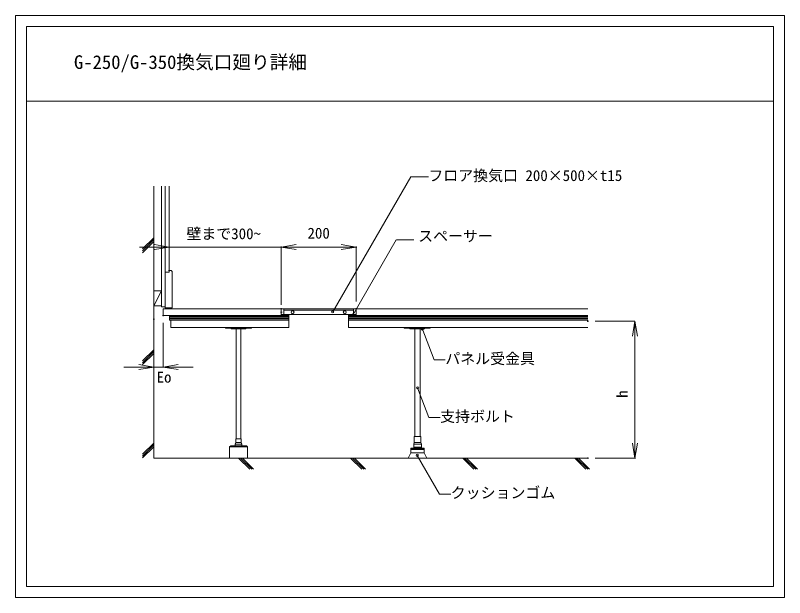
# Model space of a CAD drawing. Units: millimetres, scale not verified. Extents: x -1030 to 1030, y -780 to 780.
import ezdxf
from ezdxf.enums import TextEntityAlignment as Align

# ---------------------------------------------------------------- set-up
doc = ezdxf.new("R2010")
doc.units = ezdxf.units.MM
doc.header["$LTSCALE"] = 2
doc.header["$PDMODE"] = 32
doc.header["$PDSIZE"] = 1.6
for name, color, linetype, lineweight in [('0-0_0', 7, 'Continuous', 9), ('0-1_WAKU', 4, 'Continuous', 18), ('0-4_納まり', 7, 'Continuous', 18), ('0-6_納まり文字', 7, 'Continuous', 9), ('0-8_UFG納まり', 7, 'Continuous', 18), ('1-2_waku2', 7, 'Continuous', 18)]:
    doc.layers.add(name, color=color, linetype=linetype, lineweight=lineweight)
doc.layers.add('0-2_DEFPOINTS', color=7, linetype='Continuous')
doc.styles.add('ＭＳ ゴシック', font='')
doc.styles.get('ＭＳ ゴシック').set_extended_font_data('MS Gothic')

# ---------------------------------------------------------------- blocks, each defined once
blk = doc.blocks.new('_OPEN')
at = {"layer": '0-0_0'}
blk.add_line((0, 0), (-1, 0), dxfattribs=at)
blk.add_lwpolyline([(-1, 0.16667), (0, 0), (-1, -0.16667)], dxfattribs=at)
blk = doc.blocks.new('D4')
at = {"layer": '0-2_DEFPOINTS'}
for p in [(-825.18, 6737.994), (-1025.18, 6572.784), (-825.18, 6572.784)]:
    blk.add_point(p, dxfattribs=at)
at = {"layer": '0-4_納まり'}
for p, q in [((-1025.18, 6592.784), (-1025.18, 6737.994)), ((-985.18, 6737.994), (-865.18, 6737.994)), ((-825.18, 6592.784), (-825.18, 6737.994))]:
    blk.add_line(p, q, dxfattribs=at)
at = {"layer": '0-4_納まり', "xscale": 40, "yscale": 40, "rotation": 180}
blk.add_blockref('_OPEN', (-1025.18, 6737.994), dxfattribs=at)
at = {"layer": '0-4_納まり', "xscale": 40, "yscale": 40}
blk.add_blockref('_OPEN', (-825.18, 6737.994), dxfattribs=at)
at = {"layer": '0-4_納まり', "style": 'ＭＳ ゴシック'}
blk.add_text('200', height=29.33, dxfattribs=at).set_placement((-955.18, 6751.994), align=Align.BOTTOM_LEFT)
blk = doc.blocks.new('D7')
at = {"layer": '0-2_DEFPOINTS'}
for p in [(-1025.18, 6737.994), (-1325.18, 6675.784), (-1025.18, 6563.723)]:
    blk.add_point(p, dxfattribs=at)
at = {"layer": '0-4_納まり'}
for p, q in [((-1365.18, 6737.994), (-1405.18, 6737.994)), ((-1325.18, 6695.784), (-1325.18, 6737.994)), ((-1325.18, 6737.994), (-1025.18, 6737.994)), ((-1025.18, 6583.723), (-1025.18, 6737.994)), ((-985.18, 6737.994), (-945.18, 6737.994))]:
    blk.add_line(p, q, dxfattribs=at)
at = {"layer": '0-4_納まり', "xscale": 40, "yscale": 40}
blk.add_blockref('_OPEN', (-1325.18, 6737.994), dxfattribs=at)
at = {"layer": '0-4_納まり', "xscale": 40, "yscale": 40, "rotation": 180}
blk.add_blockref('_OPEN', (-1025.18, 6737.994), dxfattribs=at)
at = {"layer": '0-4_納まり', "style": 'ＭＳ ゴシック'}
blk.add_text('壁まで300~', height=29.33, dxfattribs=at).set_placement((-1279.443, 6750.532), align=Align.BOTTOM_LEFT)

msp = doc.modelspace()

# ---------------------------------------------------------------- linework, layer by layer
at = {"layer": '0-1_WAKU'}
for p, q in [((-999.968, 749.905), (1000.032, 749.905)), ((-999.968, 749.905), (-999.968, -750.095)), ((1000.032, 749.905), (1000.032, -750.095)), ((-999.968, 549.905), (1000.032, 549.905)), ((-999.968, -750.095), (1000.032, -750.095))]:
    msp.add_line(p, q, dxfattribs=at)
at = {"layer": '0-4_納まり'}
for p, q in [((-659.272, 322.508), (-659.272, -406.297)), ((-638.772, 322.508), (-638.772, -1.297)), ((-617.772, 322.508), (-617.772, 91.703)), ((-659.272, 184.123), (-689.272, 154.123)), ((-659.272, 179.123), (-689.272, 149.123)), ((-659.272, 174.123), (-689.272, 144.123)), ((-629.272, 91.703), (-617.772, 91.703)), ((-612.772, 96.703), (-617.772, 96.703)), ((-612.772, 96.703), (-609.772, 93.703)), ((-609.772, -3.297), (-609.772, 93.703)), ((-638.772, 41.703), (-659.272, 41.703)), ((-638.772, 41.703), (-659.272, 1.703)), ((-638.772, 1.703), (-659.272, 1.703)), ((-629.272, -1.297), (-638.772, -1.297)), ((-634.272, -6.297), (503.011, -6.297)), ((-634.272, -6.297), (-634.272, -24.297)), ((-629.272, -3.297), (-609.772, -3.297)), ((-317.772, -6.297), (-317.772, -24.297)), ((-124.772, -6.297), (-124.772, -21.297)), ((-117.772, -6.297), (-117.772, -24.297)), ((-634.272, -24.297), (-297.772, -24.297)), ((-617.376, -24.297), (-617.376, -36.297)), ((-617.376, -36.297), (-297.772, -36.297)), ((-613.342, -36.297), (-613.342, -56.297)), ((-317.772, -24.297), (-297.772, -21.297)), ((-297.772, -21.297), (-297.772, -56.297)), ((-137.772, -21.297), (-137.772, -56.297)), ((-137.772, -24.297), (-117.772, -21.297)), ((-137.772, -24.297), (503.011, -24.297)), ((-137.772, -36.297), (503.011, -36.297)), ((523.011, -39.297), (629.233, -39.297)), ((-659.272, -54.297), (-659.272, -162.517)), ((-634.272, -44.297), (-634.272, -162.517)), ((-613.342, -56.297), (-297.772, -56.297)), ((-137.772, -56.297), (503.011, -56.297)), ((40.195, -348.297), (40.195, -60.297)), ((54.195, -348.297), (54.195, -60.297)), ((629.233, -79.297), (629.233, -366.298)), ((-659.272, -115.877), (-689.272, -145.877)), ((-659.272, -120.877), (-689.272, -150.877)), ((-659.272, -125.877), (-689.272, -155.877)), ((-699.272, -162.517), (-739.272, -162.517)), ((-634.272, -162.517), (-659.272, -162.517)), ((-594.272, -162.517), (-554.272, -162.517)), ((-659.272, -365.877), (-689.272, -395.877)), ((-659.272, -370.877), (-689.272, -400.877)), ((-659.272, -375.877), (-689.272, -405.877)), ((29.195, -383.297), (31.195, -381.297)), ((65.195, -383.297), (63.195, -381.297)), ((503.011, -406.297), (-659.272, -406.297)), ((-432.119, -406.297), (-402.119, -436.297)), ((-427.119, -406.297), (-397.119, -436.297)), ((-422.119, -406.297), (-392.119, -436.297)), ((-132.119, -406.297), (-102.119, -436.297)), ((-127.119, -406.297), (-97.119, -436.297)), ((-122.119, -406.297), (-92.119, -436.297)), ((167.881, -406.297), (197.881, -436.297)), ((172.881, -406.297), (202.881, -436.297)), ((177.881, -406.297), (207.881, -436.297)), ((467.881, -406.297), (497.881, -436.297)), ((472.881, -406.297), (502.881, -436.297)), ((477.881, -406.297), (507.881, -436.297)), ((523.011, -406.298), (629.233, -406.298))]:
    msp.add_line(p, q, dxfattribs=at)
at = {"layer": '0-4_納まり', "lineweight": 9}
for p, q in [((-617.376, -27.297), (-297.772, -27.297)), ((-617.376, -30.297), (-297.772, -30.297)), ((-617.376, -33.297), (-297.772, -33.297)), ((-137.772, -27.297), (503.011, -27.297)), ((-137.772, -30.297), (503.011, -30.297)), ((-137.772, -33.297), (503.011, -33.297))]:
    msp.add_line(p, q, dxfattribs=at)
at = {"layer": '0-4_納まり'}
for points in [[(-629.272, 322.508), (-629.272, 91.703), (-629.272, -3.297)], [(-310.772, -21.297), (-310.772, -6.297), (-310.772, -10.297), (-124.772, -10.297)], [(56.195, -364.297), (56.195, -348.297), (38.195, -348.297), (38.195, -364.297)], [(37.195, -369.297), (38.195, -364.297), (56.195, -364.297), (57.195, -369.297)], [(57.195, -377.297), (57.195, -369.297), (37.195, -369.297), (37.195, -377.297)], [(29.195, -392.297), (29.195, -383.297), (47.195, -383.297), (65.195, -383.297), (65.195, -392.297)], [(38.195, -377.297), (47.195, -377.297), (36.695, -377.297), (36.695, -379.297), (47.195, -379.297), (57.695, -379.297), (57.695, -377.297), (47.195, -377.297), (56.195, -377.297)]]:
    msp.add_lwpolyline(points, dxfattribs=at)
for points in [[(-117.772, -6.297), (-317.772, -6.297), (-317.772, -21.297), (-117.772, -21.297)], [(47.195, -379.297), (65.195, -379.297), (65.195, -381.297), (47.195, -381.297), (29.195, -381.297), (29.195, -379.297)], [(29.195, -392.297), (47.195, -392.297), (65.195, -392.297), (72.195, -406.297), (47.195, -406.297), (22.195, -406.297)]]:
    msp.add_lwpolyline(points, close=True, dxfattribs=at)
for centre in [(-287.772, -15.297), (-147.772, -15.297)]:
    msp.add_circle(centre, 4, dxfattribs=at)
for p in [(-659.272, -34.297), (-634.272, -24.297), (503.011, -39.297), (-659.272, -162.517), (503.011, -406.298), (629.233, -406.298)]:
    msp.add_point(p, dxfattribs=at)
at = {"layer": '0-6_納まり文字'}
for p, q in [((-180.092, -14.3), (28.674, 347.293)), ((28.674, 347.293), (75.918, 347.293)), ((-125.954, -22.967), (-10.055, 178.713)), ((-9.736, 178.713), (37.508, 178.713)), ((58.309, -56.297), (91.412, -143.169)), ((121.412, -143.169), (91.412, -143.169)), ((47.195, -217.957), (77.631, -297.829)), ((107.631, -297.829), (77.631, -297.829)), ((46.121, -399.073), (105.845, -502.518)), ((135.845, -502.518), (105.845, -502.518))]:
    msp.add_line(p, q, dxfattribs=at)
for centre in [(-180.092, -14.3), (-125.954, -22.967), (59.833, -60.297), (47.187, -218.008), (46.121, -399.073)]:
    msp.add_circle(centre, 3, dxfattribs=at)
at = {"layer": '0-8_UFG納まり'}
for p, q in [((-438.272, -354.297), (-438.272, -60.297)), ((-426.272, -354.297), (-426.272, -60.297)), ((-441.272, -369.297), (-439.272, -364.297)), ((-423.272, -369.297), (-423.272, -373.297)), ((-456.272, -376.297), (-408.272, -376.297))]:
    msp.add_line(p, q, dxfattribs=at)
for points in [[(-467.272, -56.297), (-467.272, -58.297), (-397.272, -58.297), (-397.272, -56.297)], [(11.195, -56.297), (11.195, -58.297), (81.195, -58.297), (81.195, -56.297)], [(-425.272, -364.297), (-425.272, -354.297), (-439.272, -354.297), (-439.272, -364.297)], [(-408.272, -406.297), (-408.272, -376.297), (-411.272, -373.297), (-453.272, -373.297), (-456.272, -376.297), (-456.272, -406.297)]]:
    msp.add_lwpolyline(points, close=True, dxfattribs=at)
for points in [[(-414.272, -60.297), (-432.272, -60.297), (-450.272, -60.297)], [(64.195, -60.297), (46.195, -60.297), (28.195, -60.297)], [(-425.272, -364.297), (-423.272, -369.297), (-441.272, -369.297), (-441.272, -373.297)]]:
    msp.add_lwpolyline(points, dxfattribs=at)
for centre, start, end in [((-450.272, -58.297), 180, 270), ((-414.272, -58.297), 270, 360), ((28.195, -58.297), 180, 270), ((64.195, -58.297), 270, 0)]:
    msp.add_arc(centre, 2, start, end, dxfattribs=at)
at = {"layer": '1-2_waku2'}
msp.add_lwpolyline([(-1029.968, 779.905), (1030.032, 779.905), (1030.032, -780.095), (-1029.968, -780.095)], close=True, dxfattribs=at)

# ---------------------------------------------------------------- block references
at = {"layer": '0-4_納まり'}
for name in ['D7', 'D4']:
    msp.add_blockref(name, (707.408, -6579.082), dxfattribs=at)
at = {"layer": '0-4_納まり', "xscale": 40, "yscale": 40}
for p, rotation in [((629.233, -39.297), 90), ((-634.272, -162.517), 180), ((629.233, -406.298), 270)]:
    msp.add_blockref('_OPEN', p, dxfattribs=dict(at, rotation=rotation))
msp.add_blockref('_OPEN', (-659.272, -162.517), dxfattribs=at)

# ---------------------------------------------------------------- texts
at = {"layer": '0-4_納まり', "style": 'ＭＳ ゴシック'}
msp.add_text('Eo', height=29.33, dxfattribs=at).set_placement((-651.782, -212.959), align=Align.BOTTOM_LEFT)
msp.add_text('h', height=29.33, rotation=90, dxfattribs=at).set_placement((618.711, -244.758), align=Align.BOTTOM_LEFT)
at = {"layer": '0-6_納まり文字', "style": 'ＭＳ ゴシック'}
for s, height, p in [('G-250/G-350換気口廻り詳細', 36.66, (-873.148, 625.357)), ('フロア換気口 200×500×t15', 29.33, (75.918, 327.293)), ('スペーサー', 29.33, (48.813, 165.167)), ('パネル受金具', 29.33, (121.412, -163.169)), ('支持ボルト', 29.33, (107.631, -317.829)), ('クッションゴム', 29.33, (135.845, -522.518))]:
    msp.add_text(s, height=height, dxfattribs=at).set_placement(p, align=Align.BOTTOM_LEFT)

doc.saveas('drawing.dxf')
